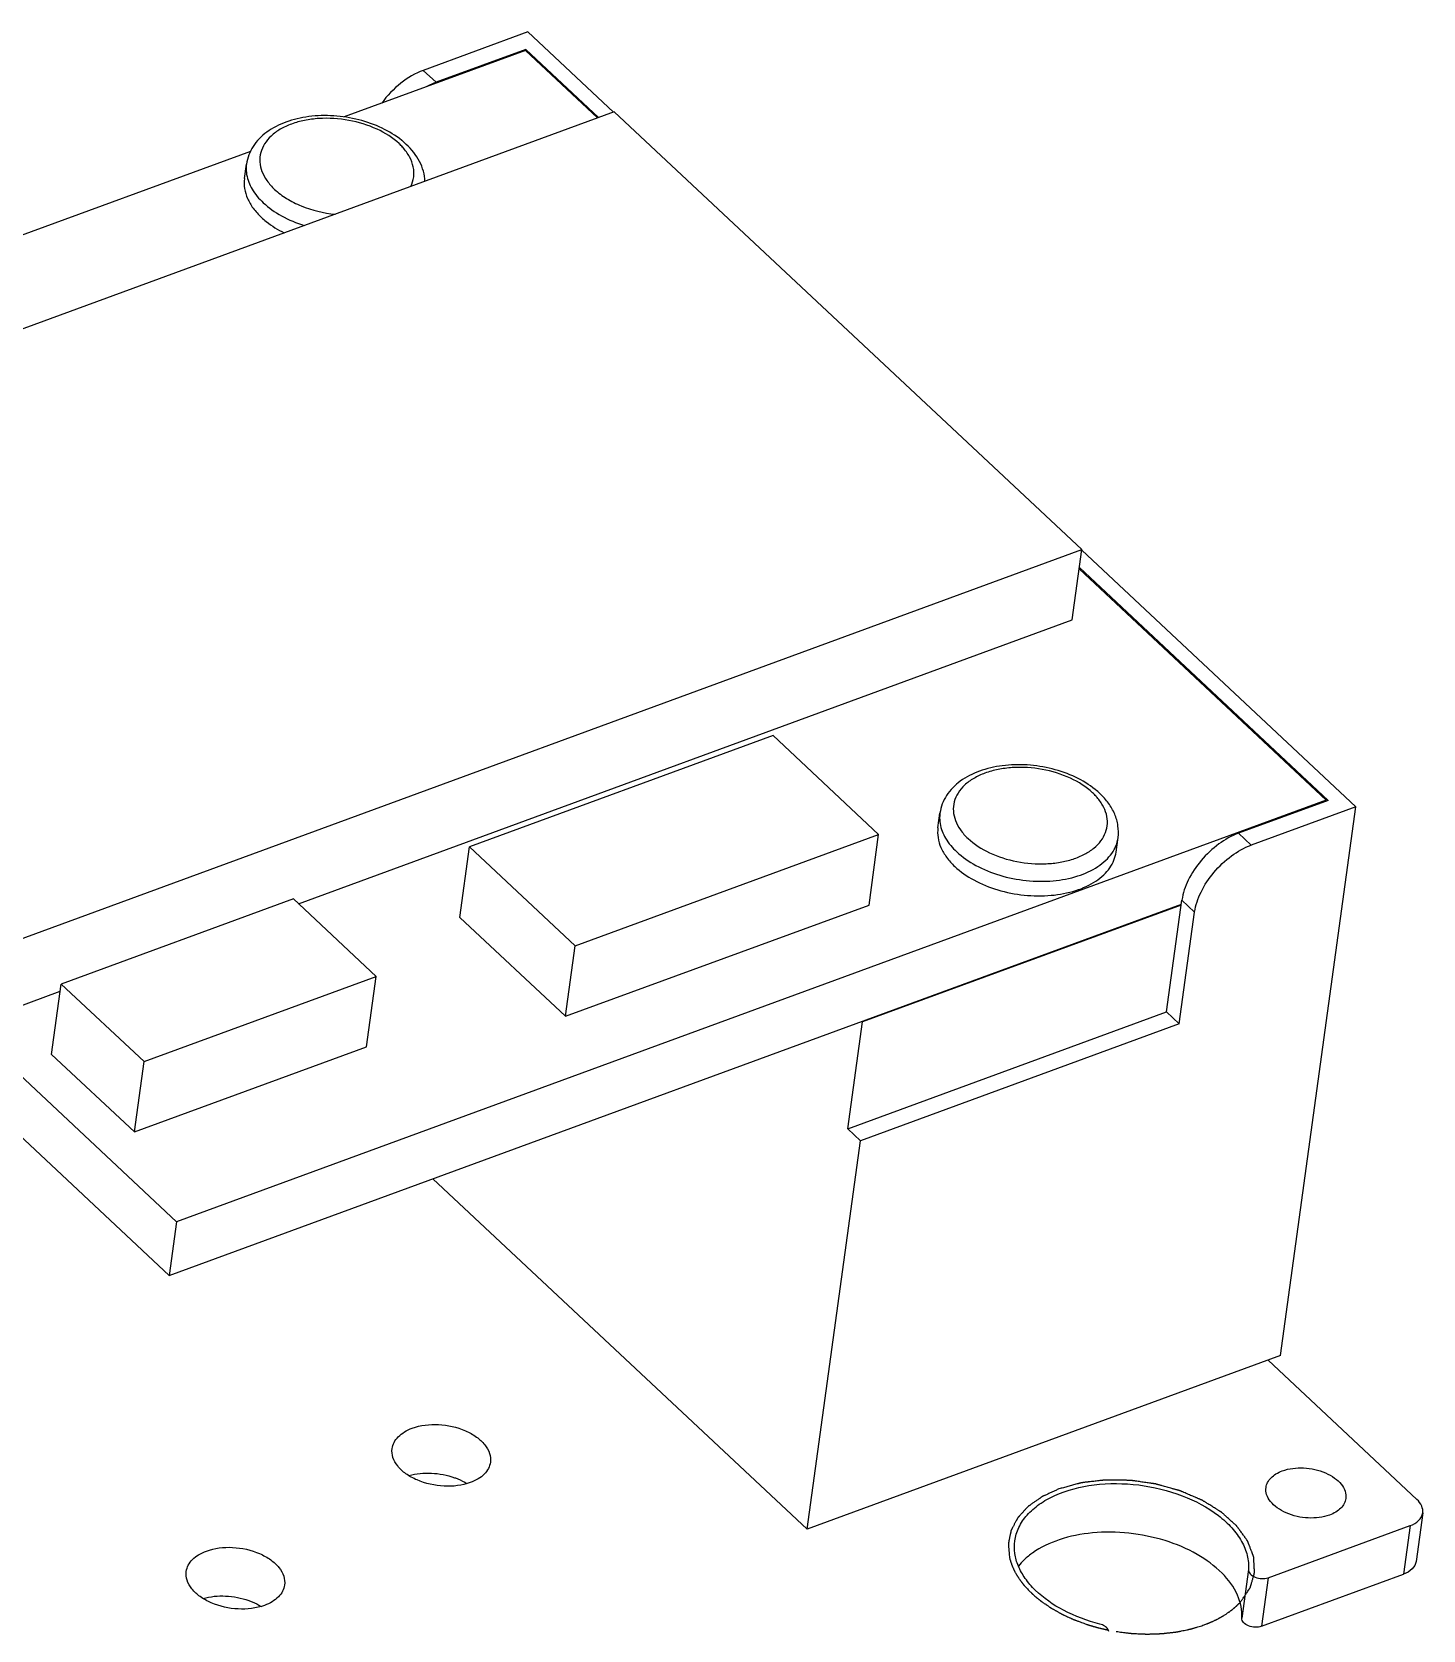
# Model space of a CAD drawing. Extents: x 0 to 297, y 0 to 210.
# Drawn here: x 261.76 to 277.46, y 30.11 to 48.14 of the extents above; entities that cross this region are included whole.
import ezdxf

# ---------------------------------------------------------------- set-up
doc = ezdxf.new("R2010")
doc.units = 0
doc.header["$LTSCALE"] = 16.335
doc.layers.get('0').update_dxf_attribs({"linetype": 'CONTINUOUS'})
doc.layers.add('02___PRT_ALL_AXES', color=7, linetype='CONTINUOUS')
doc.layers.add('06___PRT_ALL_SURFS', color=7, linetype='CONTINUOUS')

msp = doc.modelspace()

# ---------------------------------------------------------------- linework, layer by layer
at = {"color": 7, "linetype": 'CONTINUOUS'}
for p, q in [((267.359, 48.144), (266.178, 47.711)), ((267.331, 47.936), (265.283, 47.185)), ((267.334, 47.948), (266.322, 47.577)), ((267.331, 47.936), (268.145, 47.175)), ((267.332, 47.936), (267.334, 47.948)), ((267.334, 47.948), (268.157, 47.179)), ((266.322, 47.577), (266.178, 47.711)), ((264.226, 46.797), (258.638, 44.748)), ((254.35, 43.175), (263.392, 34.715)), ((254.267, 42.572), (263.309, 34.112)), ((273.504, 41.509), (273.613, 42.304)), ((273.583, 42.087), (276.373, 39.476)), ((273.585, 42.1), (276.393, 39.472)), ((264.771, 38.306), (273.504, 41.509)), ((276.373, 39.476), (263.392, 34.715)), ((276.393, 39.472), (275.38, 39.101)), ((276.705, 39.4), (275.524, 38.967)), ((276.372, 39.465), (276.373, 39.476)), ((271.211, 38.292), (271.319, 39.087)), ((275.524, 38.967), (275.38, 39.101)), ((266.592, 38.152), (266.701, 38.947)), ((263.309, 34.112), (274.737, 38.303)), ((267.785, 37.036), (271.211, 38.292)), ((274.735, 38.292), (271.136, 36.972)), ((274.57, 37.086), (274.743, 38.347)), ((274.886, 38.212), (274.743, 38.347)), ((266.592, 38.152), (267.785, 37.036)), ((274.713, 36.952), (274.886, 38.212)), ((267.785, 37.036), (267.894, 37.831)), ((261.982, 36.605), (262.091, 37.4)), ((265.538, 36.692), (265.647, 37.487)), ((261.282, 37.026), (262.08, 37.319)), ((270.97, 35.766), (274.57, 37.086)), ((270.97, 35.766), (271.136, 36.972)), ((271.127, 36.979), (271.136, 36.972)), ((274.713, 36.952), (274.57, 37.086)), ((274.713, 36.952), (271.114, 35.632)), ((262.917, 35.731), (265.538, 36.692)), ((261.982, 36.605), (262.917, 35.731)), ((262.917, 35.731), (263.026, 36.525)), ((270.97, 35.766), (271.114, 35.632)), ((270.513, 31.247), (271.114, 35.632)), ((263.392, 34.715), (263.309, 34.112)), ((277.396, 31.583), (275.715, 33.156)), ((277.461, 31.432), (277.386, 30.884)), ((275.716, 30.7), (277.32, 31.288)), ((277.32, 31.288), (277.245, 30.74)), ((275.495, 30.792), (275.42, 30.244)), ((275.641, 30.152), (277.245, 30.74)), ((275.716, 30.7), (275.641, 30.152))]:
    msp.add_line(p, q, dxfattribs=at)
for centre, radius, start, end in [((265.33, 46.17), 0.964, 50.8947, 51.1941), ((265.366, 46.213), 0.908, 46.9202, 50.9433), ((265.437, 46.382), 0.686, 42.3398, 46.9636), ((265.461, 46.404), 0.654, 42.1188, 42.3187), ((273.266, 39.057), 0.686, 42.3398, 46.9636), ((273.159, 38.845), 0.964, 50.8947, 51.1941), ((273.195, 38.888), 0.908, 46.9202, 50.9433), ((273.29, 39.079), 0.654, 42.1188, 42.3187)]:
    msp.add_arc(centre, radius, start, end, dxfattribs=at)
for points, knots in [([(266.178, 47.711), (266.087, 47.678), (265.911, 47.572), (265.77, 47.426), (265.709, 47.341)], [0, 0, 0, 0, 0.481948, 1, 1, 1, 1]), ([(266.209, 47.525), (266.218, 47.53), (266.255, 47.55), (266.293, 47.566), (266.322, 47.577)], [0, 0, 0, 0, 0.257209, 1, 1, 1, 1]), ([(265.934, 46.921), (265.866, 46.976), (265.711, 47.07), (265.45, 47.162), (265.169, 47.206), (264.89, 47.199), (264.631, 47.14), (264.443, 47.045), (264.324, 46.943), (264.254, 46.856), (264.205, 46.759), (264.187, 46.689), (264.182, 46.654)], [0, 0, 0, 0, 0.126904, 0.262605, 0.402107, 0.539122, 0.668151, 0.786408, 0.841931, 0.895635, 0.948056, 1, 1, 1, 1]), ([(265.906, 46.884), (265.833, 46.952), (265.65, 47.065), (265.338, 47.16), (265.057, 47.178), (264.84, 47.151), (264.693, 47.11), (264.564, 47.052), (264.46, 46.976), (264.383, 46.886), (264.338, 46.785), (264.328, 46.676), (264.353, 46.566), (264.412, 46.46), (264.468, 46.398), (264.499, 46.368)], [0, 0, 0, 0, 0.133115, 0.281951, 0.433432, 0.505847, 0.573901, 0.63656, 0.693444, 0.745067, 0.793033, 0.839926, 0.888648, 0.941588, 1, 1, 1, 1]), ([(266.036, 46.401), (266.053, 46.434), (266.076, 46.507), (266.071, 46.625), (266.026, 46.741), (265.976, 46.81), (265.946, 46.843)], [0, 0, 0, 0, 0.235288, 0.470772, 0.722062, 1, 1, 1, 1]), ([(266.197, 46.46), (266.196, 46.498), (266.183, 46.575), (266.124, 46.724), (266.046, 46.82), (265.986, 46.876)], [0, 0, 0, 0, 0.239122, 0.483776, 1, 1, 1, 1]), ([(264.182, 46.654), (264.18, 46.644), (264.177, 46.605), (264.179, 46.565), (264.184, 46.535)], [0, 0, 0, 0, 0.248065, 1, 1, 1, 1]), ([(264.184, 46.535), (264.194, 46.478), (264.241, 46.359), (264.323, 46.262), (264.372, 46.217)], [0, 0, 0, 0, 0.468165, 1, 1, 1, 1]), ([(264.159, 46.49), (264.154, 46.453), (264.155, 46.375), (264.19, 46.261), (264.256, 46.15), (264.316, 46.084), (264.349, 46.053)], [0, 0, 0, 0, 0.225711, 0.462587, 0.719249, 1, 1, 1, 1]), ([(264.499, 46.368), (264.541, 46.329), (264.637, 46.258), (264.861, 46.146), (265.053, 46.101), (265.184, 46.088)], [0, 0, 0, 0, 0.226216, 0.472948, 1, 1, 1, 1]), ([(264.372, 46.217), (264.433, 46.159), (264.581, 46.057), (264.746, 45.988), (264.835, 45.96)], [0, 0, 0, 0, 0.475044, 1, 1, 1, 1]), ([(264.349, 46.053), (264.367, 46.036), (264.447, 45.968), (264.537, 45.913), (264.608, 45.877)], [0, 0, 0, 0, 0.236305, 1, 1, 1, 1]), ([(273.763, 39.596), (273.695, 39.65), (273.54, 39.745), (273.279, 39.837), (272.998, 39.881), (272.719, 39.873), (272.46, 39.814), (272.272, 39.72), (272.153, 39.618), (272.083, 39.531), (272.034, 39.434), (272.016, 39.364), (272.011, 39.329)], [0, 0, 0, 0, 0.126904, 0.262605, 0.402107, 0.539122, 0.668151, 0.786408, 0.841931, 0.895635, 0.948056, 1, 1, 1, 1]), ([(273.734, 39.558), (273.662, 39.626), (273.479, 39.74), (273.167, 39.835), (272.886, 39.853), (272.669, 39.825), (272.522, 39.785), (272.393, 39.726), (272.289, 39.651), (272.212, 39.561), (272.167, 39.459), (272.157, 39.351), (272.182, 39.241), (272.24, 39.135), (272.296, 39.072), (272.328, 39.043)], [0, 0, 0, 0, 0.133115, 0.281951, 0.433432, 0.505847, 0.573901, 0.63656, 0.693444, 0.745067, 0.793033, 0.839926, 0.888648, 0.941588, 1, 1, 1, 1]), ([(272.328, 39.043), (272.399, 38.977), (272.575, 38.865), (272.878, 38.77), (273.152, 38.748), (273.365, 38.771), (273.511, 38.806), (273.641, 38.859), (273.749, 38.929), (273.831, 39.012), (273.885, 39.108), (273.907, 39.212), (273.894, 39.319), (273.849, 39.424), (273.802, 39.487), (273.775, 39.517)], [0, 0, 0, 0, 0.132717, 0.281015, 0.432634, 0.50558, 0.574527, 0.6384, 0.696673, 0.749597, 0.798393, 0.845263, 0.892953, 0.943972, 1, 1, 1, 1]), ([(274.022, 39.053), (274.028, 39.097), (274.027, 39.189), (273.988, 39.321), (273.916, 39.445), (273.851, 39.517), (273.815, 39.551)], [0, 0, 0, 0, 0.239056, 0.482386, 0.734619, 1, 1, 1, 1]), ([(272.011, 39.329), (272.009, 39.319), (272.006, 39.279), (272.008, 39.239), (272.013, 39.21)], [0, 0, 0, 0, 0.248065, 1, 1, 1, 1]), ([(271.988, 39.164), (271.983, 39.127), (271.984, 39.05), (272.019, 38.935), (272.085, 38.825), (272.145, 38.759), (272.178, 38.727)], [0, 0, 0, 0, 0.225711, 0.462587, 0.719249, 1, 1, 1, 1]), ([(272.013, 39.21), (272.023, 39.152), (272.07, 39.033), (272.152, 38.937), (272.201, 38.892)], [0, 0, 0, 0, 0.468165, 1, 1, 1, 1]), ([(272.201, 38.892), (272.265, 38.832), (272.42, 38.726), (272.687, 38.618), (272.984, 38.559), (273.283, 38.555), (273.559, 38.606), (273.759, 38.695), (273.883, 38.792), (273.953, 38.871), (274.001, 38.959), (274.018, 39.022), (274.022, 39.053)], [0, 0, 0, 0, 0.124969, 0.263343, 0.408416, 0.552032, 0.686341, 0.805548, 0.858955, 0.908505, 0.955073, 1, 1, 1, 1]), ([(275.38, 39.101), (275.302, 39.072), (275.147, 38.985), (274.954, 38.803), (274.809, 38.586), (274.754, 38.425), (274.743, 38.347)], [0, 0, 0, 0, 0.24524, 0.510212, 0.769606, 1, 1, 1, 1]), ([(274.886, 38.212), (274.897, 38.29), (274.953, 38.452), (275.098, 38.668), (275.291, 38.85), (275.445, 38.938), (275.524, 38.967)], [0, 0, 0, 0, 0.230394, 0.489788, 0.75476, 1, 1, 1, 1]), ([(272.178, 38.727), (272.242, 38.667), (272.397, 38.561), (272.665, 38.453), (272.961, 38.395), (273.26, 38.391), (273.537, 38.442), (273.737, 38.531), (273.86, 38.627), (273.93, 38.707), (273.978, 38.794), (273.995, 38.857), (273.999, 38.889)], [0, 0, 0, 0, 0.124972, 0.263351, 0.408427, 0.552044, 0.686352, 0.805555, 0.858959, 0.908506, 0.955073, 1, 1, 1, 1]), ([(265.826, 32.157), (265.829, 32.181), (265.846, 32.231), (265.895, 32.296), (265.966, 32.35), (266.022, 32.376), (266.053, 32.388)], [0, 0, 0, 0, 0.218552, 0.452353, 0.712015, 1, 1, 1, 1]), ([(266.053, 32.388), (266.146, 32.422), (266.355, 32.445), (266.606, 32.39), (266.778, 32.295), (266.874, 32.209), (266.932, 32.11), (266.94, 32.037), (266.935, 32.005)], [0, 0, 0, 0, 0.272588, 0.559243, 0.691006, 0.807894, 0.909201, 1, 1, 1, 1]), ([(266.709, 31.774), (266.615, 31.74), (266.407, 31.717), (266.156, 31.772), (265.983, 31.866), (265.888, 31.953), (265.829, 32.052), (265.821, 32.124), (265.826, 32.157)], [0, 0, 0, 0, 0.272588, 0.559243, 0.691006, 0.807894, 0.909201, 1, 1, 1, 1]), ([(266.935, 32.005), (266.932, 31.98), (266.916, 31.93), (266.867, 31.865), (266.796, 31.811), (266.739, 31.785), (266.709, 31.774)], [0, 0, 0, 0, 0.218552, 0.452353, 0.712015, 1, 1, 1, 1]), ([(275.876, 31.906), (275.952, 31.934), (276.121, 31.953), (276.325, 31.908), (276.465, 31.832), (276.543, 31.761), (276.59, 31.681), (276.597, 31.622), (276.593, 31.595)], [0, 0, 0, 0, 0.272588, 0.559243, 0.691006, 0.807894, 0.909201, 1, 1, 1, 1]), ([(266.016, 31.852), (266.098, 31.876), (266.274, 31.893), (266.448, 31.859), (266.531, 31.829)], [0, 0, 0, 0, 0.489036, 1, 1, 1, 1]), ([(266.531, 31.829), (266.544, 31.825), (266.592, 31.806), (266.638, 31.783), (266.671, 31.762)], [0, 0, 0, 0, 0.258059, 1, 1, 1, 1]), ([(272.856, 31.116), (272.863, 31.168), (272.896, 31.274), (272.993, 31.416), (273.134, 31.538), (273.381, 31.675), (273.764, 31.77), (274.258, 31.766), (274.74, 31.649), (275.093, 31.464), (275.307, 31.271), (275.42, 31.119), (275.487, 30.957), (275.498, 30.845), (275.495, 30.792)], [0, 0, 0, 0, 0.047065, 0.096848, 0.151307, 0.211356, 0.34696, 0.496471, 0.646812, 0.784628, 0.846026, 0.901757, 0.95254, 1, 1, 1, 1]), ([(275.692, 31.719), (275.694, 31.739), (275.708, 31.779), (275.748, 31.832), (275.805, 31.876), (275.851, 31.897), (275.876, 31.906)], [0, 0, 0, 0, 0.218552, 0.452353, 0.712015, 1, 1, 1, 1]), ([(276.409, 31.408), (276.333, 31.38), (276.164, 31.361), (275.96, 31.406), (275.82, 31.483), (275.742, 31.553), (275.694, 31.633), (275.688, 31.692), (275.692, 31.719)], [0, 0, 0, 0, 0.272588, 0.559243, 0.691006, 0.807894, 0.909201, 1, 1, 1, 1]), ([(276.593, 31.595), (276.59, 31.575), (276.577, 31.535), (276.537, 31.482), (276.479, 31.438), (276.434, 31.417), (276.409, 31.408)], [0, 0, 0, 0, 0.218552, 0.452353, 0.712015, 1, 1, 1, 1]), ([(277.461, 31.432), (277.465, 31.458), (277.455, 31.517), (277.418, 31.562), (277.396, 31.583)], [0, 0, 0, 0, 0.461632, 1, 1, 1, 1]), ([(277.32, 31.288), (277.356, 31.301), (277.42, 31.335), (277.457, 31.401), (277.461, 31.432)], [0, 0, 0, 0, 0.549404, 1, 1, 1, 1]), ([(275.42, 30.244), (275.425, 30.332), (275.384, 30.525), (275.195, 30.775), (274.909, 30.983), (274.549, 31.134), (274.147, 31.215), (273.741, 31.22), (273.368, 31.148), (273.147, 31.044), (273.055, 30.979)], [0, 0, 0, 0, 0.09224, 0.19814, 0.321508, 0.459278, 0.604393, 0.748117, 0.882015, 1, 1, 1, 1]), ([(263.729, 31.001), (263.822, 31.036), (264.031, 31.059), (264.282, 31.003), (264.454, 30.909), (264.55, 30.823), (264.609, 30.724), (264.616, 30.651), (264.612, 30.618)], [0, 0, 0, 0, 0.272588, 0.559243, 0.691006, 0.807894, 0.909201, 1, 1, 1, 1]), ([(273.817, 30.176), (273.675, 30.213), (273.413, 30.31), (273.132, 30.502), (272.972, 30.685), (272.892, 30.826), (272.85, 30.971), (272.85, 31.069), (272.856, 31.116)], [0, 0, 0, 0, 0.301728, 0.571328, 0.691155, 0.800969, 0.902749, 1, 1, 1, 1]), ([(263.502, 30.771), (263.506, 30.795), (263.522, 30.845), (263.571, 30.91), (263.642, 30.964), (263.699, 30.99), (263.729, 31.001)], [0, 0, 0, 0, 0.218552, 0.452353, 0.712015, 1, 1, 1, 1]), ([(272.984, 30.923), (272.976, 30.916), (272.945, 30.887), (272.916, 30.855), (272.896, 30.831)], [0, 0, 0, 0, 0.256479, 1, 1, 1, 1]), ([(273.055, 30.979), (273.049, 30.975), (273.024, 30.957), (273.001, 30.938), (272.984, 30.923)], [0, 0, 0, 0, 0.254506, 1, 1, 1, 1]), ([(277.386, 30.884), (277.382, 30.853), (277.344, 30.787), (277.281, 30.753), (277.245, 30.74)], [0, 0, 0, 0, 0.450596, 1, 1, 1, 1]), ([(264.385, 30.388), (264.292, 30.354), (264.083, 30.331), (263.832, 30.386), (263.66, 30.48), (263.564, 30.566), (263.506, 30.665), (263.498, 30.738), (263.502, 30.771)], [0, 0, 0, 0, 0.272588, 0.559243, 0.691006, 0.807894, 0.909201, 1, 1, 1, 1]), ([(275.495, 30.792), (275.494, 30.775), (275.513, 30.735), (275.571, 30.701), (275.642, 30.686), (275.693, 30.692), (275.716, 30.7)], [0, 0, 0, 0, 0.191254, 0.44098, 0.727894, 1, 1, 1, 1]), ([(263.692, 30.466), (263.774, 30.49), (263.951, 30.506), (264.124, 30.473), (264.208, 30.443)], [0, 0, 0, 0, 0.489036, 1, 1, 1, 1]), ([(264.612, 30.618), (264.609, 30.594), (264.592, 30.544), (264.543, 30.479), (264.472, 30.425), (264.416, 30.399), (264.385, 30.388)], [0, 0, 0, 0, 0.218552, 0.452353, 0.712015, 1, 1, 1, 1]), ([(264.208, 30.443), (264.22, 30.438), (264.268, 30.42), (264.315, 30.396), (264.347, 30.376)], [0, 0, 0, 0, 0.258059, 1, 1, 1, 1]), ([(273.918, 30.093), (273.916, 30.102), (273.905, 30.127), (273.87, 30.158), (273.836, 30.171), (273.817, 30.176)], [0, 0, 0, 0, 0.203187, 0.567856, 1, 1, 1, 1]), ([(275.641, 30.152), (275.618, 30.144), (275.567, 30.138), (275.496, 30.153), (275.438, 30.187), (275.419, 30.227), (275.42, 30.244)], [0, 0, 0, 0, 0.272106, 0.55902, 0.808746, 1, 1, 1, 1])]:
    msp.add_open_spline(points, degree=3, knots=knots, dxfattribs=at)
at = {"color": 5, "linetype": 'CONTINUOUS'}
for points, knots in [([(275.408, 30.431), (275.415, 30.442), (275.43, 30.463), (275.448, 30.49), (275.462, 30.511), (275.473, 30.527), (275.483, 30.542), (275.492, 30.556), (275.499, 30.566), (275.504, 30.573), (275.507, 30.577), (275.509, 30.58), (275.51, 30.582), (275.511, 30.584), (275.512, 30.586), (275.513, 30.587), (275.513, 30.587), (275.514, 30.587), (275.514, 30.588), (275.514, 30.589), (275.515, 30.59), (275.515, 30.592), (275.516, 30.595), (275.517, 30.599), (275.518, 30.603), (275.52, 30.609), (275.522, 30.616), (275.524, 30.625), (275.527, 30.633), (275.53, 30.645), (275.534, 30.659), (275.539, 30.677), (275.544, 30.694), (275.548, 30.709), (275.552, 30.72), (275.554, 30.729), (275.556, 30.736), (275.558, 30.742), (275.559, 30.746), (275.56, 30.75), (275.561, 30.754), (275.562, 30.756), (275.562, 30.757), (275.562, 30.757), (275.562, 30.758), (275.562, 30.759), (275.562, 30.759), (275.562, 30.76), (275.562, 30.762), (275.562, 30.764), (275.562, 30.766), (275.562, 30.769), (275.562, 30.773), (275.561, 30.777), (275.561, 30.783), (275.561, 30.791), (275.56, 30.8), (275.56, 30.809), (275.559, 30.821), (275.558, 30.836), (275.557, 30.854), (275.556, 30.872), (275.555, 30.89), (275.554, 30.904), (275.554, 30.913), (275.554, 30.917), (275.553, 30.922), (275.553, 30.926), (275.553, 30.929), (275.553, 30.931), (275.553, 30.933), (275.553, 30.934), (275.553, 30.935), (275.553, 30.936), (275.552, 30.937), (275.552, 30.937), (275.552, 30.938), (275.551, 30.94), (275.55, 30.942), (275.549, 30.945), (275.548, 30.949), (275.545, 30.955), (275.542, 30.963), (275.539, 30.972), (275.536, 30.981), (275.532, 30.99), (275.527, 31.002), (275.522, 31.017), (275.515, 31.035), (275.509, 31.05), (275.504, 31.062), (275.501, 31.071), (275.497, 31.08), (275.494, 31.089), (275.491, 31.097), (275.489, 31.103), (275.487, 31.107), (275.486, 31.11), (275.485, 31.112), (275.485, 31.113), (275.485, 31.114), (275.484, 31.114), (275.484, 31.115), (275.483, 31.117), (275.481, 31.118), (275.479, 31.121), (275.477, 31.125), (275.474, 31.129), (275.469, 31.135), (275.464, 31.142), (275.458, 31.151), (275.449, 31.163), (275.439, 31.177), (275.422, 31.2), (275.408, 31.22), (275.395, 31.238), (275.389, 31.246), (275.383, 31.255), (275.377, 31.262), (275.373, 31.268), (275.37, 31.272), (275.367, 31.276), (275.365, 31.279), (275.364, 31.281), (275.362, 31.283), (275.361, 31.284), (275.361, 31.285), (275.361, 31.285), (275.36, 31.285), (275.36, 31.286), (275.359, 31.286), (275.358, 31.287), (275.356, 31.289), (275.354, 31.291), (275.351, 31.294), (275.346, 31.298), (275.338, 31.305), (275.327, 31.315), (275.312, 31.329), (275.294, 31.344), (275.277, 31.36), (275.259, 31.376), (275.244, 31.389), (275.233, 31.4), (275.224, 31.408), (275.215, 31.416), (275.208, 31.422), (275.202, 31.427), (275.198, 31.431), (275.195, 31.433), (275.193, 31.435), (275.191, 31.437), (275.19, 31.438), (275.189, 31.439), (275.188, 31.44), (275.187, 31.441), (275.186, 31.441), (275.185, 31.442), (275.183, 31.443), (275.181, 31.445), (275.177, 31.447), (275.172, 31.45), (275.165, 31.454), (275.156, 31.46), (275.145, 31.467), (275.134, 31.474), (275.119, 31.483), (275.101, 31.494), (275.079, 31.508), (275.057, 31.521), (275.038, 31.533), (275.024, 31.542), (275.013, 31.549), (275.002, 31.556), (274.993, 31.561), (274.985, 31.566), (274.981, 31.569), (274.977, 31.571), (274.975, 31.572), (274.973, 31.573), (274.972, 31.574), (274.97, 31.575), (274.969, 31.575), (274.968, 31.576), (274.967, 31.576), (274.965, 31.577), (274.961, 31.579), (274.956, 31.581), (274.95, 31.584), (274.941, 31.588), (274.93, 31.592), (274.918, 31.598), (274.905, 31.603), (274.888, 31.61), (274.867, 31.619), (274.841, 31.63), (274.816, 31.641), (274.791, 31.652), (274.769, 31.661), (274.753, 31.668), (274.742, 31.673), (274.735, 31.676), (274.73, 31.678), (274.727, 31.679), (274.724, 31.68), (274.722, 31.681), (274.72, 31.682), (274.717, 31.683), (274.713, 31.684), (274.707, 31.686), (274.7, 31.688), (274.693, 31.69), (274.684, 31.692), (274.672, 31.696), (274.658, 31.699), (274.644, 31.703), (274.626, 31.708), (274.603, 31.715), (274.575, 31.723), (274.547, 31.73), (274.524, 31.737), (274.506, 31.742), (274.492, 31.746), (274.48, 31.749), (274.471, 31.751), (274.464, 31.753), (274.458, 31.755), (274.454, 31.756), (274.451, 31.757), (274.448, 31.758), (274.447, 31.758), (274.446, 31.758), (274.445, 31.758), (274.442, 31.759), (274.439, 31.759), (274.435, 31.76), (274.429, 31.761), (274.419, 31.762), (274.407, 31.764), (274.392, 31.766), (274.373, 31.769), (274.339, 31.773), (274.301, 31.779), (274.262, 31.785), (274.238, 31.788), (274.219, 31.791), (274.204, 31.793), (274.192, 31.795), (274.183, 31.796), (274.175, 31.797), (274.169, 31.798), (274.165, 31.799), (274.163, 31.799), (274.162, 31.799), (274.161, 31.799), (274.159, 31.799), (274.157, 31.799), (274.154, 31.799), (274.15, 31.799), (274.145, 31.799), (274.139, 31.799), (274.13, 31.799), (274.113, 31.8), (274.089, 31.8), (274.06, 31.801), (274.031, 31.801), (274.002, 31.801), (273.973, 31.802), (273.949, 31.802), (273.93, 31.803), (273.915, 31.803), (273.903, 31.803), (273.895, 31.803), (273.89, 31.803), (273.887, 31.803), (273.884, 31.803), (273.881, 31.803), (273.88, 31.803), (273.878, 31.803), (273.878, 31.803), (273.877, 31.803), (273.875, 31.803), (273.871, 31.803), (273.865, 31.802), (273.859, 31.801), (273.852, 31.8), (273.842, 31.799), (273.826, 31.797), (273.803, 31.795), (273.776, 31.791), (273.748, 31.788), (273.721, 31.785), (273.698, 31.782), (273.679, 31.78), (273.665, 31.778), (273.651, 31.777), (273.64, 31.775), (273.631, 31.774), (273.624, 31.773), (273.618, 31.773), (273.614, 31.772), (273.611, 31.772), (273.608, 31.771), (273.607, 31.771), (273.606, 31.771), (273.605, 31.771), (273.603, 31.77), (273.6, 31.77), (273.596, 31.768), (273.591, 31.767), (273.584, 31.765), (273.578, 31.763), (273.569, 31.761), (273.554, 31.757), (273.533, 31.751), (273.507, 31.744), (273.482, 31.737), (273.448, 31.728), (273.405, 31.716), (273.371, 31.707), (273.354, 31.702)], [0, 0, 0, 0, 0.015625, 0.03125, 0.039062, 0.046875, 0.054688, 0.0625, 0.066406, 0.070312, 0.072266, 0.073242, 0.074219, 0.075195, 0.076172, 0.07666, 0.076782, 0.076904, 0.077148, 0.077637, 0.078125, 0.079102, 0.080078, 0.082031, 0.083984, 0.085938, 0.089844, 0.09375, 0.097656, 0.101562, 0.109375, 0.117188, 0.125, 0.132812, 0.136719, 0.140625, 0.144531, 0.146484, 0.148438, 0.150391, 0.152344, 0.152832, 0.15332, 0.153564, 0.153809, 0.154053, 0.154297, 0.154785, 0.155273, 0.15625, 0.157227, 0.158203, 0.160156, 0.162109, 0.164062, 0.167969, 0.171875, 0.175781, 0.179688, 0.1875, 0.195312, 0.203125, 0.210938, 0.21875, 0.220703, 0.222656, 0.224609, 0.226562, 0.227539, 0.228516, 0.229492, 0.22998, 0.230469, 0.230713, 0.230957, 0.231201, 0.231445, 0.232422, 0.233398, 0.234375, 0.236328, 0.238281, 0.242188, 0.246094, 0.25, 0.253906, 0.257812, 0.265625, 0.273438, 0.28125, 0.285156, 0.289062, 0.292969, 0.296875, 0.300781, 0.302734, 0.304688, 0.305664, 0.306641, 0.307129, 0.307373, 0.307617, 0.308105, 0.308594, 0.30957, 0.310547, 0.3125, 0.314453, 0.316406, 0.320312, 0.324219, 0.328125, 0.335938, 0.34375, 0.359375, 0.363281, 0.367188, 0.371094, 0.375, 0.376953, 0.378906, 0.380859, 0.381836, 0.382812, 0.383789, 0.384277, 0.384521, 0.384644, 0.384766, 0.38501, 0.385254, 0.385742, 0.386719, 0.387695, 0.388672, 0.390625, 0.394531, 0.398438, 0.40625, 0.414062, 0.421875, 0.429688, 0.4375, 0.441406, 0.445312, 0.449219, 0.453125, 0.455078, 0.457031, 0.458008, 0.458984, 0.459961, 0.460449, 0.460938, 0.461182, 0.461426, 0.461914, 0.462402, 0.462891, 0.463867, 0.464844, 0.466797, 0.46875, 0.472656, 0.476562, 0.480469, 0.484375, 0.492188, 0.5, 0.507812, 0.515625, 0.519531, 0.523438, 0.527344, 0.53125, 0.533203, 0.535156, 0.536133, 0.537109, 0.537598, 0.538086, 0.538574, 0.538818, 0.539062, 0.539551, 0.540039, 0.541016, 0.542969, 0.544922, 0.546875, 0.550781, 0.554688, 0.558594, 0.5625, 0.570312, 0.578125, 0.585938, 0.59375, 0.601562, 0.605469, 0.609375, 0.611328, 0.612305, 0.613281, 0.614258, 0.614746, 0.615234, 0.616211, 0.617188, 0.619141, 0.621094, 0.623047, 0.625, 0.628906, 0.632812, 0.636719, 0.640625, 0.648438, 0.65625, 0.664062, 0.671875, 0.675781, 0.679688, 0.683594, 0.685547, 0.6875, 0.689453, 0.69043, 0.691406, 0.691895, 0.692383, 0.692627, 0.692871, 0.693359, 0.694336, 0.695312, 0.697266, 0.699219, 0.703125, 0.707031, 0.710938, 0.71875, 0.734375, 0.742188, 0.75, 0.753906, 0.757812, 0.761719, 0.763672, 0.765625, 0.767578, 0.768555, 0.769043, 0.769287, 0.769531, 0.77002, 0.770508, 0.771484, 0.772461, 0.773438, 0.775391, 0.777344, 0.78125, 0.789062, 0.796875, 0.804688, 0.8125, 0.820312, 0.828125, 0.832031, 0.835938, 0.839844, 0.841797, 0.842773, 0.84375, 0.844727, 0.845215, 0.845703, 0.845947, 0.846191, 0.846436, 0.84668, 0.847656, 0.849609, 0.851562, 0.853516, 0.855469, 0.859375, 0.867188, 0.875, 0.882812, 0.890625, 0.898438, 0.902344, 0.90625, 0.910156, 0.914062, 0.916016, 0.917969, 0.919922, 0.920898, 0.921875, 0.922363, 0.922852, 0.923096, 0.92334, 0.923828, 0.924805, 0.925781, 0.927734, 0.929688, 0.931641, 0.933594, 0.9375, 0.945312, 0.953125, 0.960938, 0.96875, 0.984375, 1, 1, 1, 1]), ([(273.354, 31.702), (273.342, 31.697), (273.318, 31.686), (273.289, 31.672), (273.265, 31.661), (273.247, 31.653), (273.23, 31.645), (273.212, 31.637), (273.197, 31.63), (273.187, 31.625), (273.181, 31.623), (273.176, 31.621), (273.173, 31.619), (273.17, 31.617), (273.168, 31.617), (273.166, 31.616), (273.165, 31.615), (273.165, 31.615), (273.164, 31.615), (273.163, 31.614), (273.161, 31.613), (273.159, 31.611), (273.156, 31.609), (273.151, 31.606), (273.145, 31.601), (273.138, 31.596), (273.128, 31.589), (273.116, 31.581), (273.101, 31.571), (273.086, 31.56), (273.072, 31.55), (273.057, 31.54), (273.045, 31.531), (273.035, 31.524), (273.028, 31.519), (273.021, 31.515), (273.017, 31.512), (273.013, 31.509), (273.011, 31.508), (273.01, 31.507), (273.008, 31.506), (273.008, 31.506), (273.007, 31.505), (273.007, 31.504), (273.006, 31.503), (273.005, 31.502), (273.003, 31.5), (273.001, 31.498), (272.998, 31.495), (272.994, 31.491), (272.988, 31.484), (272.978, 31.474), (272.967, 31.462), (272.956, 31.45), (272.945, 31.438), (272.934, 31.426), (272.925, 31.416), (272.918, 31.408), (272.912, 31.402), (272.906, 31.396), (272.902, 31.39), (272.898, 31.386), (272.896, 31.384), (272.894, 31.382), (272.893, 31.38), (272.891, 31.379), (272.891, 31.378), (272.89, 31.378), (272.89, 31.377), (272.89, 31.377), (272.889, 31.377), (272.889, 31.376), (272.888, 31.374), (272.887, 31.372), (272.886, 31.37), (272.885, 31.367), (272.882, 31.363), (272.879, 31.357), (272.876, 31.351), (272.872, 31.344), (272.867, 31.335), (272.861, 31.324), (272.854, 31.311), (272.847, 31.297), (272.84, 31.284), (272.834, 31.273), (272.829, 31.264), (272.826, 31.257), (272.823, 31.251), (272.82, 31.247), (272.819, 31.244), (272.817, 31.241), (272.816, 31.239), (272.815, 31.237), (272.815, 31.236), (272.814, 31.235), (272.814, 31.235), (272.814, 31.234), (272.814, 31.233), (272.813, 31.232), (272.813, 31.229), (272.812, 31.226), (272.811, 31.222), (272.81, 31.216), (272.809, 31.209), (272.807, 31.201), (272.806, 31.194), (272.804, 31.185), (272.801, 31.173), (272.798, 31.158), (272.795, 31.144), (272.793, 31.132), (272.791, 31.123), (272.79, 31.116), (272.788, 31.108), (272.787, 31.101), (272.785, 31.095), (272.784, 31.091), (272.784, 31.088), (272.783, 31.085), (272.783, 31.084), (272.783, 31.083), (272.783, 31.082), (272.783, 31.081), (272.783, 31.081), (272.783, 31.079), (272.783, 31.078), (272.783, 31.075), (272.784, 31.072), (272.784, 31.069), (272.784, 31.064), (272.785, 31.058), (272.786, 31.05), (272.787, 31.04), (272.788, 31.028), (272.789, 31.013), (272.79, 30.999), (272.792, 30.979), (272.794, 30.954), (272.796, 30.935), (272.797, 30.925)], [0, 0, 0, 0, 0.03125, 0.0625, 0.078125, 0.09375, 0.109375, 0.125, 0.140625, 0.148438, 0.152344, 0.15625, 0.160156, 0.162109, 0.164062, 0.165039, 0.166016, 0.166504, 0.166992, 0.167969, 0.169922, 0.171875, 0.175781, 0.179688, 0.1875, 0.195312, 0.203125, 0.21875, 0.234375, 0.25, 0.265625, 0.28125, 0.296875, 0.304688, 0.3125, 0.320312, 0.324219, 0.328125, 0.330078, 0.332031, 0.333008, 0.333496, 0.333984, 0.334961, 0.335938, 0.337891, 0.339844, 0.34375, 0.347656, 0.351562, 0.359375, 0.375, 0.390625, 0.40625, 0.421875, 0.4375, 0.453125, 0.460938, 0.46875, 0.476562, 0.484375, 0.488281, 0.492188, 0.494141, 0.496094, 0.498047, 0.499023, 0.499512, 0.5, 0.500488, 0.500977, 0.501953, 0.503906, 0.505859, 0.507812, 0.511719, 0.515625, 0.523438, 0.53125, 0.539062, 0.546875, 0.5625, 0.578125, 0.59375, 0.609375, 0.625, 0.632812, 0.640625, 0.648438, 0.652344, 0.65625, 0.660156, 0.662109, 0.664062, 0.665039, 0.666016, 0.666504, 0.666992, 0.667969, 0.669922, 0.671875, 0.675781, 0.679688, 0.6875, 0.695312, 0.703125, 0.710938, 0.71875, 0.734375, 0.75, 0.765625, 0.78125, 0.789062, 0.796875, 0.804688, 0.8125, 0.820312, 0.824219, 0.828125, 0.830078, 0.832031, 0.833008, 0.833496, 0.833984, 0.834961, 0.835938, 0.837891, 0.839844, 0.84375, 0.847656, 0.851562, 0.859375, 0.867188, 0.875, 0.890625, 0.90625, 0.921875, 0.9375, 0.96875, 1, 1, 1, 1]), ([(272.797, 30.925), (272.798, 30.921), (272.8, 30.913), (272.802, 30.905), (272.804, 30.899), (272.805, 30.897), (272.805, 30.895), (272.806, 30.893), (272.807, 30.89), (272.808, 30.885), (272.81, 30.879), (272.812, 30.874), (272.813, 30.869), (272.814, 30.865), (272.816, 30.862), (272.817, 30.859), (272.819, 30.854), (272.821, 30.847), (272.824, 30.84), (272.825, 30.837), (272.826, 30.834), (272.827, 30.831), (272.829, 30.827), (272.832, 30.821), (272.835, 30.814), (272.837, 30.808), (272.838, 30.806), (272.84, 30.803), (272.841, 30.799), (272.844, 30.794), (272.846, 30.789), (272.849, 30.783), (272.851, 30.778), (272.853, 30.775), (272.855, 30.772), (272.856, 30.769), (272.859, 30.764), (272.864, 30.755), (272.868, 30.748), (272.87, 30.744)], [0, 0, 0, 0, 0.0625, 0.125, 0.140625, 0.15625, 0.164062, 0.171875, 0.1875, 0.21875, 0.25, 0.28125, 0.3125, 0.328125, 0.34375, 0.359375, 0.375, 0.4375, 0.46875, 0.484375, 0.5, 0.515625, 0.53125, 0.5625, 0.625, 0.640625, 0.65625, 0.671875, 0.6875, 0.71875, 0.75, 0.78125, 0.8125, 0.828125, 0.84375, 0.859375, 0.875, 0.9375, 1, 1, 1, 1]), ([(272.87, 30.744), (272.871, 30.741), (272.874, 30.738), (272.877, 30.732), (272.879, 30.729), (272.88, 30.727), (272.881, 30.725), (272.882, 30.724), (272.882, 30.723), (272.883, 30.722), (272.883, 30.721), (272.885, 30.719), (272.887, 30.716), (272.89, 30.712), (272.892, 30.707), (272.895, 30.703), (272.897, 30.701), (272.899, 30.698), (272.902, 30.692), (272.906, 30.687), (272.91, 30.682), (272.912, 30.679), (272.913, 30.676), (272.915, 30.674), (272.917, 30.671), (272.921, 30.666), (272.925, 30.661), (272.929, 30.655), (272.931, 30.653), (272.933, 30.65), (272.936, 30.646), (272.939, 30.642), (272.942, 30.638), (272.945, 30.634), (272.947, 30.632), (272.947, 30.631), (272.948, 30.631), (272.949, 30.63), (272.95, 30.628), (272.951, 30.626), (272.954, 30.623), (272.957, 30.619), (272.963, 30.613), (272.967, 30.608), (272.969, 30.605)], [0, 0, 0, 0, 0.0625, 0.09375, 0.125, 0.140625, 0.15625, 0.164062, 0.167969, 0.171875, 0.179688, 0.1875, 0.21875, 0.25, 0.28125, 0.3125, 0.328125, 0.34375, 0.375, 0.4375, 0.46875, 0.484375, 0.5, 0.515625, 0.53125, 0.5625, 0.625, 0.65625, 0.671875, 0.6875, 0.71875, 0.75, 0.78125, 0.8125, 0.820312, 0.828125, 0.832031, 0.835938, 0.84375, 0.859375, 0.875, 0.90625, 0.9375, 1, 1, 1, 1]), ([(272.969, 30.605), (272.975, 30.6), (272.985, 30.589), (273, 30.573), (273.013, 30.56), (273.023, 30.549), (273.031, 30.541), (273.038, 30.534), (273.043, 30.529), (273.046, 30.526), (273.049, 30.523), (273.05, 30.521), (273.051, 30.52), (273.052, 30.52), (273.053, 30.519), (273.054, 30.518), (273.056, 30.516), (273.06, 30.513), (273.064, 30.509), (273.069, 30.506), (273.075, 30.5), (273.086, 30.491), (273.101, 30.478), (273.117, 30.466), (273.127, 30.456), (273.134, 30.451), (273.138, 30.447), (273.143, 30.444), (273.146, 30.441), (273.149, 30.439), (273.15, 30.438), (273.15, 30.437), (273.151, 30.437), (273.153, 30.436), (273.155, 30.434), (273.158, 30.432), (273.163, 30.429), (273.17, 30.424), (273.178, 30.418), (273.189, 30.411), (273.199, 30.404), (273.21, 30.396), (273.22, 30.389), (273.231, 30.382), (273.24, 30.376), (273.246, 30.371), (273.252, 30.368), (273.256, 30.365), (273.259, 30.363), (273.261, 30.361), (273.262, 30.361), (273.264, 30.36), (273.266, 30.359), (273.269, 30.357), (273.274, 30.354), (273.279, 30.351), (273.287, 30.346), (273.297, 30.341), (273.308, 30.335), (273.32, 30.328), (273.331, 30.322), (273.343, 30.315), (273.354, 30.308), (273.364, 30.303), (273.372, 30.299), (273.376, 30.296), (273.38, 30.294), (273.383, 30.293), (273.385, 30.291), (273.386, 30.291), (273.388, 30.29), (273.391, 30.289), (273.395, 30.286), (273.402, 30.283), (273.408, 30.281), (273.416, 30.277), (273.431, 30.27), (273.451, 30.26), (273.472, 30.251), (273.487, 30.244), (273.495, 30.24), (273.501, 30.237), (273.507, 30.235), (273.512, 30.232), (273.515, 30.231), (273.517, 30.23), (273.518, 30.23), (273.519, 30.229), (273.521, 30.229), (273.524, 30.228), (273.528, 30.226), (273.534, 30.224), (273.543, 30.22), (273.554, 30.216), (273.568, 30.211), (273.586, 30.204), (273.618, 30.193), (273.645, 30.182), (273.663, 30.176)], [0, 0, 0, 0, 0.03125, 0.0625, 0.09375, 0.109375, 0.125, 0.140625, 0.148438, 0.15625, 0.160156, 0.164062, 0.166016, 0.166992, 0.167969, 0.169922, 0.171875, 0.179688, 0.1875, 0.195312, 0.203125, 0.21875, 0.25, 0.28125, 0.296875, 0.304688, 0.3125, 0.320312, 0.328125, 0.330078, 0.332031, 0.333008, 0.333984, 0.335938, 0.339844, 0.34375, 0.351562, 0.359375, 0.375, 0.390625, 0.40625, 0.421875, 0.4375, 0.453125, 0.46875, 0.476562, 0.484375, 0.492188, 0.496094, 0.498047, 0.5, 0.501953, 0.503906, 0.507812, 0.515625, 0.523438, 0.53125, 0.546875, 0.5625, 0.578125, 0.59375, 0.609375, 0.625, 0.640625, 0.648438, 0.65625, 0.660156, 0.664062, 0.666016, 0.667969, 0.669922, 0.671875, 0.679688, 0.6875, 0.695312, 0.703125, 0.71875, 0.75, 0.78125, 0.796875, 0.804688, 0.8125, 0.820312, 0.828125, 0.830078, 0.832031, 0.833008, 0.833984, 0.835938, 0.839844, 0.84375, 0.851562, 0.859375, 0.875, 0.890625, 0.90625, 0.9375, 1, 1, 1, 1]), ([(275.248, 30.295), (275.251, 30.297), (275.259, 30.303), (275.267, 30.309), (275.273, 30.312), (275.276, 30.314), (275.279, 30.316), (275.282, 30.319), (275.287, 30.323), (275.292, 30.327), (275.298, 30.331), (275.302, 30.334), (275.306, 30.337), (275.308, 30.339), (275.311, 30.341), (275.316, 30.345), (275.322, 30.35), (275.328, 30.355), (275.332, 30.358), (275.334, 30.36), (275.337, 30.362), (275.34, 30.365), (275.346, 30.37), (275.351, 30.375), (275.356, 30.38), (275.359, 30.382), (275.361, 30.384), (275.364, 30.387), (275.368, 30.391), (275.373, 30.395), (275.377, 30.4), (275.381, 30.403), (275.384, 30.406), (275.387, 30.409), (275.389, 30.411), (275.393, 30.415), (275.4, 30.422), (275.405, 30.428), (275.408, 30.431)], [0, 0, 0, 0, 0.0625, 0.125, 0.140625, 0.15625, 0.171875, 0.1875, 0.21875, 0.25, 0.28125, 0.3125, 0.328125, 0.34375, 0.359375, 0.375, 0.4375, 0.46875, 0.484375, 0.5, 0.515625, 0.53125, 0.5625, 0.625, 0.640625, 0.65625, 0.671875, 0.6875, 0.71875, 0.75, 0.78125, 0.8125, 0.828125, 0.84375, 0.859375, 0.875, 0.9375, 1, 1, 1, 1]), ([(273.663, 30.176), (273.668, 30.174), (273.675, 30.172), (273.684, 30.169), (273.689, 30.167), (273.694, 30.166), (273.697, 30.165), (273.699, 30.164), (273.7, 30.164), (273.701, 30.164), (273.703, 30.163), (273.705, 30.162), (273.709, 30.161), (273.714, 30.16), (273.72, 30.158), (273.728, 30.156), (273.735, 30.154), (273.74, 30.152), (273.745, 30.151), (273.754, 30.148), (273.764, 30.145), (273.775, 30.142), (273.783, 30.14), (273.791, 30.138), (273.801, 30.135), (273.812, 30.133), (273.821, 30.13), (273.826, 30.129), (273.834, 30.127), (273.844, 30.125), (273.854, 30.123), (273.861, 30.121), (273.865, 30.12), (273.868, 30.119), (273.871, 30.119), (273.874, 30.118), (273.883, 30.116), (273.895, 30.113), (273.906, 30.111), (273.912, 30.11)], [0, 0, 0, 0, 0.0625, 0.09375, 0.125, 0.140625, 0.15625, 0.164062, 0.167969, 0.171875, 0.179688, 0.1875, 0.203125, 0.21875, 0.25, 0.28125, 0.3125, 0.328125, 0.34375, 0.375, 0.4375, 0.46875, 0.5, 0.53125, 0.5625, 0.625, 0.65625, 0.671875, 0.6875, 0.75, 0.78125, 0.8125, 0.828125, 0.835938, 0.84375, 0.859375, 0.875, 0.9375, 1, 1, 1, 1]), ([(274.001, 30.094), (274.023, 30.091), (274.056, 30.087), (274.094, 30.082), (274.116, 30.079), (274.132, 30.077), (274.146, 30.076), (274.157, 30.074), (274.164, 30.074), (274.169, 30.073), (274.172, 30.072), (274.175, 30.072), (274.176, 30.072), (274.178, 30.072), (274.179, 30.072), (274.183, 30.072), (274.189, 30.071), (274.198, 30.071), (274.206, 30.071), (274.217, 30.07), (274.236, 30.069), (274.263, 30.068), (274.29, 30.067), (274.309, 30.066), (274.32, 30.066), (274.328, 30.065), (274.337, 30.065), (274.343, 30.064), (274.347, 30.064), (274.349, 30.064), (274.35, 30.064), (274.351, 30.064), (274.354, 30.064), (274.357, 30.064), (274.362, 30.065), (274.369, 30.065), (274.38, 30.065), (274.393, 30.066), (274.409, 30.066), (274.425, 30.067), (274.441, 30.067), (274.458, 30.068), (274.474, 30.068), (274.487, 30.069), (274.498, 30.069), (274.504, 30.069), (274.51, 30.07), (274.514, 30.07), (274.517, 30.07), (274.52, 30.07), (274.522, 30.07), (274.524, 30.07), (274.526, 30.071), (274.53, 30.071), (274.534, 30.071), (274.539, 30.072), (274.545, 30.073), (274.556, 30.074), (274.569, 30.076), (274.584, 30.077), (274.6, 30.079), (274.615, 30.081), (274.631, 30.083), (274.647, 30.085), (274.66, 30.086), (274.67, 30.087), (274.676, 30.088), (274.682, 30.089), (274.685, 30.089), (274.687, 30.089), (274.688, 30.09), (274.69, 30.09), (274.691, 30.09), (274.695, 30.091), (274.7, 30.092), (274.708, 30.094), (274.715, 30.095), (274.725, 30.097), (274.742, 30.101), (274.767, 30.106), (274.792, 30.111), (274.809, 30.115), (274.819, 30.117), (274.826, 30.118), (274.834, 30.12), (274.839, 30.121), (274.843, 30.122), (274.845, 30.122), (274.846, 30.122), (274.847, 30.123), (274.849, 30.123), (274.852, 30.124), (274.857, 30.126), (274.862, 30.127), (274.871, 30.13), (274.883, 30.134), (274.897, 30.138), (274.915, 30.144), (274.938, 30.151), (274.966, 30.159), (274.984, 30.165), (274.994, 30.168)], [0, 0, 0, 0, 0.0625, 0.09375, 0.109375, 0.125, 0.140625, 0.148438, 0.15625, 0.160156, 0.164062, 0.166016, 0.166992, 0.167969, 0.169922, 0.171875, 0.179688, 0.1875, 0.195312, 0.203125, 0.21875, 0.25, 0.28125, 0.296875, 0.304688, 0.3125, 0.320312, 0.328125, 0.330078, 0.332031, 0.333008, 0.333984, 0.335938, 0.339844, 0.34375, 0.351562, 0.359375, 0.375, 0.390625, 0.40625, 0.421875, 0.4375, 0.453125, 0.46875, 0.476562, 0.484375, 0.488281, 0.492188, 0.496094, 0.498047, 0.5, 0.501953, 0.503906, 0.507812, 0.511719, 0.515625, 0.523438, 0.53125, 0.546875, 0.5625, 0.578125, 0.59375, 0.609375, 0.625, 0.640625, 0.648438, 0.65625, 0.660156, 0.664062, 0.666016, 0.666992, 0.667969, 0.669922, 0.671875, 0.679688, 0.6875, 0.695312, 0.703125, 0.71875, 0.75, 0.78125, 0.796875, 0.804688, 0.8125, 0.820312, 0.828125, 0.830078, 0.832031, 0.833008, 0.833984, 0.835938, 0.839844, 0.84375, 0.851562, 0.859375, 0.875, 0.890625, 0.90625, 0.9375, 0.96875, 1, 1, 1, 1]), ([(274.994, 30.168), (274.999, 30.17), (275.011, 30.175), (275.024, 30.18), (275.033, 30.183), (275.036, 30.185), (275.039, 30.186), (275.042, 30.187), (275.047, 30.189), (275.054, 30.192), (275.062, 30.196), (275.071, 30.199), (275.078, 30.202), (275.083, 30.204), (275.086, 30.206), (275.088, 30.207), (275.092, 30.208), (275.1, 30.212), (275.109, 30.217), (275.119, 30.221), (275.123, 30.224), (275.126, 30.225), (275.128, 30.226), (275.13, 30.227), (275.133, 30.228), (275.137, 30.231), (275.146, 30.235), (275.155, 30.24), (275.163, 30.244), (275.166, 30.246), (275.169, 30.247), (275.172, 30.249), (275.176, 30.251), (275.182, 30.255), (275.19, 30.259), (275.197, 30.263), (275.203, 30.267), (275.208, 30.27), (275.21, 30.271), (275.213, 30.272), (275.216, 30.274), (275.223, 30.279), (275.233, 30.286), (275.243, 30.292), (275.248, 30.295)], [0, 0, 0, 0, 0.0625, 0.125, 0.140625, 0.15625, 0.164062, 0.171875, 0.1875, 0.21875, 0.25, 0.28125, 0.3125, 0.328125, 0.335938, 0.34375, 0.359375, 0.375, 0.4375, 0.46875, 0.484375, 0.492188, 0.5, 0.507812, 0.515625, 0.53125, 0.5625, 0.625, 0.640625, 0.65625, 0.664062, 0.671875, 0.6875, 0.71875, 0.75, 0.78125, 0.8125, 0.828125, 0.835938, 0.84375, 0.859375, 0.875, 0.9375, 1, 1, 1, 1])]:
    msp.add_open_spline(points, degree=3, knots=knots, dxfattribs=at)
at = {"layer": '02___PRT_ALL_AXES', "color": 7, "linetype": 'CONTINUOUS'}
for p, q in [((264.159, 46.49), (264.182, 46.654)), ((271.988, 39.164), (272.011, 39.329)), ((273.999, 38.889), (274.022, 39.053))]:
    msp.add_line(p, q, dxfattribs=at)
at = {"layer": '06___PRT_ALL_SURFS', "color": 7, "linetype": 'CONTINUOUS'}
for p, q in [((268.325, 47.241), (267.359, 48.144)), ((268.333, 47.244), (256.111, 42.761)), ((273.613, 42.304), (268.333, 47.244)), ((261.391, 37.821), (273.613, 42.304)), ((276.705, 39.4), (273.611, 42.295)), ((270.127, 40.203), (266.701, 38.947)), ((271.319, 39.087), (270.127, 40.203)), ((275.856, 33.207), (276.705, 39.4)), ((267.894, 37.831), (271.319, 39.087)), ((266.701, 38.947), (267.894, 37.831)), ((264.712, 38.361), (262.091, 37.4)), ((265.647, 37.487), (264.712, 38.361)), ((262.091, 37.4), (263.026, 36.525)), ((263.026, 36.525), (265.647, 37.487)), ((266.285, 35.203), (270.513, 31.247)), ((275.856, 33.207), (270.513, 31.247))]:
    msp.add_line(p, q, dxfattribs=at)

doc.saveas('drawing.dxf')
